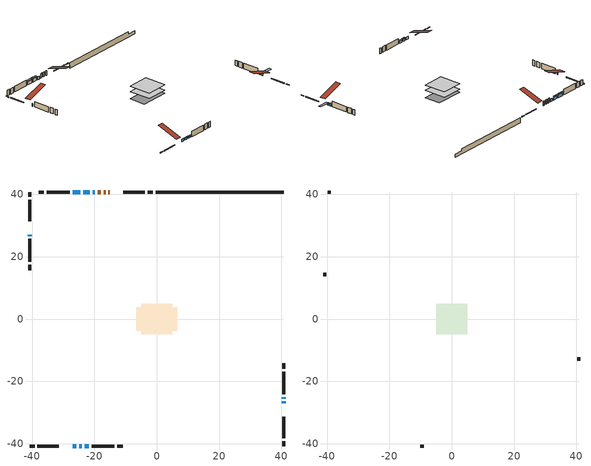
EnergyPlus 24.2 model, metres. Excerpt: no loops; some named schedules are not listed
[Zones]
conditioned space
 floor adiabatic (AdiabaticFloorConstruction): -4.95,-4.95 -4.95,4.95 4.95,4.95 4.95,-4.95 z0.61
 floor foundation (Slab1 construction): -6.55,-3.74 -6.55,3.74 6.55,3.74 6.55,-3.74 z-1.73
 wall outside (RimJoist1 construction): -1.32,40.77 -2.85,40.77 / -40.77,-40.77 -39.24,-40.77 / -40.77,40.77 -40.77,39.24 / 40.77,-40.77 40.77,-39.24 z0.61:0.91
 wall outside (RimJoist2 construction): -3.78,40.77 -10.68,40.77 / -38.31,-40.77 -31.41,-40.77 / -40.77,38.31 -40.77,31.41 / 40.77,-38.31 40.77,-31.41 z0.61:0.91
 wall outside (AdiabaticWallConstruction 1): -15.08,40.77 -15.51,40.77 / -16.43,40.77 -17.06,40.77 / -17.99,40.77 -18.92,40.77 z0.61:2.64
 wall outside (AdiabaticWallConstruction): -19.85,40.77 -20.57,40.77 / -40.77,27.01 -40.77,26.63 / -27.01,-40.77 -25.87,-40.77 / 40.77,-25.55 40.77,-25.16 z0.61:1.83; -21.5,40.77 -23.63,40.77 / -24.56,40.77 -27,40.77 z0.61:2.13; -24.94,-40.77 -24.02,-40.77 z0.61:1.53; -23.1,-40.77 -21.87,-40.77 z0.61:1.37; 40.77,-27.01 40.77,-26.47 z0.61:1.5
 wall outside (Wall1 construction): -27.93,40.77 -35.29,40.77 / -20.95,-40.77 -13.59,-40.77 / -40.77,25.7 -40.77,18.34 / 40.77,-24.24 40.77,-16.88 z0.61:3.05
 wall outside (Wall2 construction): -36.22,40.77 -37.91,40.77 / -12.66,-40.77 -10.97,-40.77 / -40.77,17.41 -40.77,15.72 / 40.77,-15.95 40.77,-14.26 z0.61:3.05
 wall foundation (FoundationWall1 construction): -0.39,40.77,-1.73 -0.39,40.77,0.61 36.66,40.77,0.61 36.66,40.77,-0.41 40.77,40.77,-0.41 40.77,40.77,-1.73
 window (WindowConstruction 4): -19.85,40.77 -20.57,40.77 z0.61:1.83
 window (WindowConstruction 7): -40.77,27.01 -40.77,26.63 z0.61:1.83
 window (WindowConstruction 8): -27.01,-40.77 -25.87,-40.77 z0.61:1.83
 window (WindowConstruction): -21.5,40.77 -23.63,40.77 z0.61:2.13
 window (WindowConstruction 1): -24.56,40.77 -27,40.77 z0.61:2.13
 window (WindowConstruction 2): -24.94,-40.77 -24.02,-40.77 z0.61:1.52
 window (WindowConstruction 3): -23.09,-40.77 -21.87,-40.77 z0.61:1.37
 window (WindowConstruction 5): 40.77,-27.01 40.77,-26.48 z0.61:1.5
 window (WindowConstruction 6): 40.77,-25.55 40.77,-25.17 z0.61:1.83
 door (Door): -15.08,40.77 -15.5,40.77 z0.61:2.64
 door (Door 1): -16.43,40.77 -17.06,40.77 z0.61:2.64
 door (Door 2): -17.99,40.77 -18.92,40.77 z0.61:2.64
 ceiling adiabatic (AdiabaticFloorConstruction): 4.95,-4.95 4.95,4.95 -4.95,4.95 -4.95,-4.95 z0.61
attic - vented
 floor to conditioned space (Floor1 construction Reversed): -4.95,-4.95 -4.95,4.95 4.95,4.95 4.95,-4.95 z3.05
 wall outside (Wall3 construction): -38.84,40.77 -39.84,40.77 / -10.04,-40.77 -9.03,-40.77 / -40.77,14.79 -40.77,13.79 / 40.77,-13.33 40.77,-12.32 z0.61:3.05
 roof outside (Roof1 construction): -14.15,40.77,3.05 -14.15,31.13,6.26 -11.61,31.13,6.26 -11.61,40.77,3.05; -27.94,-40.77,3.05 -27.94,-31.13,6.26 -30.48,-31.13,6.26 -30.48,-40.77,3.05; -40.77,27.94,3.05 -31.13,27.94,6.26 -31.13,30.48,6.26 -40.77,30.48,3.05; 40.77,-27.94,3.05 31.13,-27.94,6.26 31.13,-30.48,6.26 40.77,-30.48,3.05
shading: -23.93,40.77 -21.2,40.77 -21.2,41.38 -23.93,41.38 z2.43; -27.3,40.77 -24.26,40.77 -24.26,41.38 -27.3,41.38 z2.43; -23.72,-40.77 -25.24,-40.77 -25.24,-41.38 -23.72,-41.38 z1.82; -21.58,-40.77 -23.39,-40.77 -23.39,-41.38 -21.58,-41.38 z1.67; 40.77,-26.18 40.77,-27.31 45.65,-27.31 45.65,-26.18 z1.8
[Building]
Building 1: Terrain=Suburbs
[Site:Location]
Quebec Intl AP_QC: Latitude {deg}=46.8; Longitude {deg}=-71.38; Time Zone {hr}=-5; Elevation {m}=74; Keep Site Location Information=Yes
[Site:GroundTemperature:Shallow]
0.0108218, -2.24938, -2.43038, -1.3578, 2.94801, 7.23376, 10.9493, 13.303, 13.5029, 11.5886, 7.96783, 3.81355
[Site:WaterMainsTemperature]
Calculation Method=Schedule; Temperature Schedule=mains temperature schedule
[Material] Roughness=Rough; Thermal Absorptance=0.9
Name | Thickness {m} | Conductivity {W/m-K} | Density {kg/m3} | Specific Heat {J/kg-K} | Solar Absorptance | Visible Absorptance
asphalt or fiberglass shingles | 0.00635 | 0.162714 | 1121.4 | 1465.45 | 0.4 | 0.4
ceiling loosefill ins | 0.169333 | 0.0480833 | 16.02 | 1046.75 | 0.7 | 0.7
ceiling stud and cavity | 0.1397 | 0.0846715 | 65.682 | 1177.47 | 0.7 | 0.7
concrete 4.0 in. | 0.1016 | 1.803125 | 2242.8 | 837.4 | 0.7 | 0.7
concrete 8.0 in. | 0.2032 | 1.803125 | 2242.8 | 837.4 | 0.7 | 0.7
door material | 0.04445 | 0.0451087 | 512.64 | 1214.23 | 0.7 | 0.7
door material 1 | 0.04445 | 0.20624 | 512.64 | 1214.23 | 0.7 | 0.7
exterior vertical ins | 0.0173205 | 0.029427 | 32.04 | 1214.23 | 0.7 | 0.7
floor covering | 0.0127 | 0.0433444 | 54.468 | 1339.84 | 0.6 | 0.6
floor rigid ins; wall rigid ins 1 | 0.512978 | 0.029427 | 32.04 | 1214.23 | 0.7 | 0.7
floor stud and cavity | 0.1397 | 1.75129 | 37.0049 | 1207.88 | 0.7 | 0.7
furniture material conditioned space 1 | 0.1524 | 0.115458 | 640.8 | 1214.23 | 0.6 | 0.6
gypsum board | 0.0127 | 0.160291 | 801 | 837.4 | 0.6 | 0.6
gypsum board 1 | 0.0127 | 0.160291 | 801 | 837.4 | 0.7 | 0.7
osb sheathing 0.5 in. | 0.0127 | 0.115458 | 512.64 | 1214.23 | 0.7 | 0.7
osb sheathing 0.75 in. | 0.01905 | 0.115458 | 512.64 | 1214.23 | 0.7 | 0.7
osb sheathing 2.0 in. | 0.0508 | 0.115458 | 512.64 | 1214.23 | 0.7 | 0.7
rim joist stud and cavity | 0.0508 | 0.0999723 | 125.044 | 1163.47 | 0.6 | 0.6
rim joist stud and cavity 1 | 0.0508 | 0.070438 | 125.044 | 1163.47 | 0.6 | 0.6
wall rigid ins | 0.051816 | 0.029427 | 32.04 | 1214.23 | 0.7 | 0.7
wall stud and cavity | 0.1397 | 0.130922 | 139.0536 | 1170.24 | 0.7 | 0.7
wall stud and cavity 1 | 0.1397 | 0.189354 | 139.0536 | 1170.24 | 0.7 | 0.7
wall stud and cavity 2 | 0.0889 | 6.1454 | 50.32683 | 1063.81 | 0.6 | 0.6
wall stud and cavity 3 | 0.0889 | 0.380278 | 52.3479 | 1209.89 | 0.7 | 0.7
wall stud and cavity 4 | 0.0889 | 0.391764 | 83.0341 | 1211.67 | 0.7 | 0.7
wood siding | 0.0254 | 0.102417 | 544.68 | 1172.36 | 0.4 | 0.4
wood siding 1 | 0.00254 | 0.102417 | 544.68 | 1172.36 | 0.4 | 0.4
wood siding 2; wood siding 3; wood siding 4 | 0.0254 | 0.102417 | 544.68 | 1172.36 | 0.7 | 0.7
[WindowMaterial:SimpleGlazingSystem]
Name | U-Factor {W/m2-K} | Solar Heat Gain Coefficient
WindowMaterial | 1.38316 | 0.39
WindowMaterial 1 | 2.91111 | 0.68
WindowMaterial 2 | 1.57451 | 0.34
WindowMaterial 3 | 1.69715 | 0.3
WindowMaterial 4 | 6.70685 | 0.75
WindowMaterial 5 | 6.78351 | 0.73
WindowMaterial 6 | 4.53275 | 0.49
[Construction]
AdiabaticFloorConstruction: floor stud and cavity, floor rigid ins, osb sheathing 0.75 in., floor covering
AdiabaticWallConstruction: wood siding 3, wall rigid ins 1, wall stud and cavity 3, gypsum board
AdiabaticWallConstruction 1: wood siding 4, wall rigid ins 1, wall stud and cavity 3, gypsum board
Door; Door 1: door material
Door 2: door material 1
Floor1 construction Reversed: gypsum board, ceiling stud and cavity, ceiling loosefill ins
FoundationWall1 construction: concrete 8.0 in., gypsum board 1
furniture construction conditioned space 1: furniture material conditioned space 1
PartitionWallConstruction: gypsum board, wall stud and cavity 4, gypsum board
RimJoist1 construction: wood siding 2, osb sheathing 2.0 in., rim joist stud and cavity
RimJoist2 construction: wood siding 2, osb sheathing 2.0 in., rim joist stud and cavity 1
Roof1 construction: asphalt or fiberglass shingles
Slab1 construction: concrete 4.0 in.
Wall1 construction: wood siding, wall rigid ins, osb sheathing 0.5 in., wall stud and cavity, gypsum board
Wall2 construction: wood siding, wall rigid ins, osb sheathing 0.5 in., wall stud and cavity 1, gypsum board
Wall3 construction: wood siding 1, wall stud and cavity 2
WindowConstruction: WindowMaterial
WindowConstruction 1: WindowMaterial 1
WindowConstruction 2: WindowMaterial 2
WindowConstruction 3: WindowMaterial 3
WindowConstruction 4: WindowMaterial 4
WindowConstruction 5: WindowMaterial 5
WindowConstruction 6; WindowConstruction 7; WindowConstruction 8: WindowMaterial 6
[Zone] Multiplier=1; Part of Total Floor Area=Yes
Name | Volume {m3}
attic - vented | 51.0688
conditioned space | 492.5
[Space]
Name | Zone | Volume {m3}
attic - vented 1 | attic - vented | 51.0688
conditioned space 1 | conditioned space | 492.5
[ZoneInfiltration:EffectiveLeakageArea]
infil attic - vented 1: Zone or Space=attic - vented 1; Schedule=Always On Discrete; Effective Air Leakage Area {cm2}=3615.51; Stack Coefficient=0.00039297; Wind Coefficient=1.33937e-05
[ZoneMixing]
whole house fan mix: Zone or Space=attic - vented; Schedule=Always On Continuous; Design Flow Rate Calculation Method=Flow/Zone; Design Flow Rate {m3/s}=0; Source Zone or Space=conditioned space
[SurfaceProperty:ExposedFoundationPerimeter]
Slab1: Exposed Perimeter Calculation Method=TotalExposedPerimeter; Total Exposed Perimeter {m}=41.16
[InternalMass] Zone or ZoneList=conditioned space; Space or SpaceList=conditioned space 1
Name | Construction | Surface Area {m2}
furniture mass conditioned space 1 | furniture construction conditioned space 1 | 78.3328
partition wall mass | PartitionWallConstruction | 195.832
[Lights]
interior lighting: Zone or ZoneList or Space or SpaceList=conditioned space 1; Schedule=interior lighting schedule; Design Level Calculation Method=LightingLevel; Lighting Level {W}=343.2; Return Air Fraction=0; Fraction Radiant=0.6; Fraction Visible=0.2; Fraction Replaceable=1
[People]
occupants: Zone or ZoneList or Space or SpaceList=conditioned space 1; Number of People Schedule=occupants schedule; Number of People Calculation Method=People; Number of People=3; Fraction Radiant=0.314171; Sensible Heat Fraction=0.56303; Activity Level Schedule=occupants activity schedule; Carbon Dioxide Generation Rate {m3/s-W}=0; Enable ASHRAE 55 Comfort Warnings=No; Mean Radiant Temperature Calculation Type=EnclosureAveraged
[ElectricEquipment] Zone or ZoneList or Space or SpaceList=conditioned space 1; Design Level Calculation Method=EquipmentLevel
Name | Schedule | Design Level {W} | Fraction Latent | Fraction Radiant | Fraction Lost
clothes dryer | clothes dryer schedule | 140.772 | 0.015 | 0.081 | 0.85
clothes washer | clothes washer schedule | 32.1985 | 0.03 | 0.162 | 0.7
cooking range | cooking range schedule | 215.147 | 0.08 | 0.432 | 0.2
dishwasher | dishwasher schedule | 66.8632 | 0.3 | 0.18 | 0.4
fridge | fridge schedule | 72.9452 | 0 | 0.6 | 0
mech vent house fan | mech vent house fan schedule | 0 | 0 | 0 | 1
mech vent house fan cfis | mech vent house fan cfis schedule | 0 | 0 | 0 | 0
mech vent range fan 0 | mech vent range fan 0 schedule | 57 | 0 | 0 | 1
misc plug loads | misc plug loads schedule | 494.7 | 0.045 | 0.513 | 0.1
whole house fan | Always On Discrete | 0 | 0 | 0 | 1
[OtherEquipment] Zone or ZoneList or Space or SpaceList=conditioned space 1; Design Level Calculation Method=EquipmentLevel
Name | Fuel Type | Schedule | Design Level {W} | Fraction Latent | Fraction Radiant | Fraction Lost
clothes dryer 1 | Electricity | clothes dryer schedule | 0 | 0.015 | 0.081 | 0.85
cooking range 1 | Electricity | cooking range schedule | 0 | 0.08 | 0.432 | 0.2
general water use latent | None | general water use schedule | 62.594 | 1 | 0 | 0
general water use sensible | None | general water use schedule | -61.6891 | 0 | 0.6 | 0
mech vent house fan latent load | None | Always On Discrete | 0 | 1 | 0 | 0
mech vent house fan sensible load | None | Always On Discrete | 0 | 0 | 0 | 0
water heater energy adjustment1 | Electricity | Always On Discrete | 0.01 | 0 | 0 | 1
[ZoneInfiltration:DesignFlowRate] Zone or ZoneList or Space or SpaceList=conditioned space 1; Schedule=Always On Discrete; Design Flow Rate Calculation Method=Flow/Zone; Design Flow Rate {m3/s}=0
infil flow; natural vent flow; whole house fan flow
[AvailabilityManager:Scheduled]
furnace airloop Availability Manager: Schedule=Always On Discrete
[Foundation:Kiva]
Foundation Kiva 1: Initial Indoor Air Temperature {C}=18; Wall Height Above Grade {m}=0.609996; Wall Depth Below Slab {m}=0.2032; Custom Block Material Name 1=exterior vertical ins; Custom Block Depth 1 {m}=2.34001; Custom Block X Position 1 {m}=0.2159; Custom Block Z Position 1 {m}=0
[Foundation:Kiva:Settings]
Soil Conductivity {W/m-K}=0.849921; Soil Density {kg/m3}=1842.3; Soil Specific Heat {J/kg-K}=418.7; Ground Solar Absorptivity=0.9; Ground Thermal Absorptivity=0.9; Ground Surface Roughness {m}=0.03; Far-Field Width {m}=40; Deep-Ground Boundary Condition=ZeroFlux; Deep-Ground Depth {m}=40; Minimum Cell Dimension {m}=0.2; Maximum Cell Growth Coefficient=3; Simulation Timestep=Timestep
[Exterior:Lights]
exterior lighting: Schedule=exterior lighting schedule; Design Level {W}=75.6
[EnergyManagementSystem:GlobalVariable]
furnace_airloop_Fan_RTF
infil_program_Qfan
infil_program_Qinf
natural_vent_program_Qnv
natural_vent_program_Qwhf
[EnergyManagementSystem:Sensor]
Name | Output:Variable or Output:Meter Index Key | Output:Variable or Output:Meter
airflow_gain | infil flow | Infiltration Sensible Heat Gain Energy
airflow_gain_1 | natural vent flow | Infiltration Sensible Heat Gain Energy
airflow_gain_2 | whole house fan flow | Infiltration Sensible Heat Gain Energy
airflow_loss | infil flow | Infiltration Sensible Heat Loss Energy
airflow_loss_1 | natural vent flow | Infiltration Sensible Heat Loss Energy
airflow_loss_2 | whole house fan flow | Infiltration Sensible Heat Loss Energy
clg_load_cond |  | Cooling:EnergyTransfer:Zone:CONDITIONED SPACE
clg_sp_s; clg_sp_s_1 | cooling setpoint | Schedule Value
clothes_dryer_exhaust_0_sch_s | clothes dryer exhaust 0 schedule | Schedule Value
cool_season | cooling season schedule | Schedule Value
htg_load_cond |  | Heating:EnergyTransfer:Zone:CONDITIONED SPACE
htg_sp_s; htg_sp_s_1 | heating setpoint | Schedule Value
ig_ee_conv | clothes dryer | Electric Equipment Convective Heating Energy
ig_ee_conv_2 | cooking range | Electric Equipment Convective Heating Energy
ig_ee_conv_4 | fridge | Electric Equipment Convective Heating Energy
ig_ee_conv_5 | misc plug loads | Electric Equipment Convective Heating Energy
ig_ee_conv_6 | whole house fan | Electric Equipment Convective Heating Energy
ig_ee_rad | clothes dryer | Electric Equipment Radiant Heating Energy
ig_ee_rad_2 | cooking range | Electric Equipment Radiant Heating Energy
ig_ee_rad_4 | fridge | Electric Equipment Radiant Heating Energy
ig_ee_rad_5 | misc plug loads | Electric Equipment Radiant Heating Energy
ig_ee_rad_6 | whole house fan | Electric Equipment Radiant Heating Energy
ig_lgt_conv | interior lighting | Lights Convective Heating Energy
ig_lgt_rad | interior lighting | Lights Radiant Heating Energy
ig_lgt_vis | interior lighting | Lights Visible Radiation Heating Energy
ig_oe_conv | clothes dryer 1 | Other Equipment Convective Heating Energy
ig_oe_conv_1 | cooking range 1 | Other Equipment Convective Heating Energy
ig_oe_conv_2 | general water use latent | Other Equipment Convective Heating Energy
ig_oe_conv_3 | general water use sensible | Other Equipment Convective Heating Energy
ig_oe_conv_4 | water heater energy adjustment1 | Other Equipment Convective Heating Energy
ig_oe_rad | clothes dryer 1 | Other Equipment Radiant Heating Energy
ig_oe_rad_1 | cooking range 1 | Other Equipment Radiant Heating Energy
ig_oe_rad_2 | general water use latent | Other Equipment Radiant Heating Energy
ig_oe_rad_3 | general water use sensible | Other Equipment Radiant Heating Energy
ig_oe_rad_4 | water heater energy adjustment1 | Other Equipment Radiant Heating Energy
ig_ppl_conv | occupants | People Convective Heating Energy
ig_ppl_rad | occupants | People Radiant Heating Energy
im_conv | furniture mass conditioned space 1 | Surface Inside Face Convection Heat Gain Energy
im_conv_1 | partition wall mass | Surface Inside Face Convection Heat Gain Energy
im_ig | furniture mass conditioned space 1 | Surface Inside Face Internal Gains Radiation Heat Gain Energy
im_ig_1 | partition wall mass | Surface Inside Face Internal Gains Radiation Heat Gain Energy
im_lgt | furniture mass conditioned space 1 | Surface Inside Face Lights Radiation Heat Gain Energy
im_lgt_1 | partition wall mass | Surface Inside Face Lights Radiation Heat Gain Energy
im_sol | furniture mass conditioned space 1 | Surface Inside Face Solar Radiation Heat Gain Energy
im_sol_1 | partition wall mass | Surface Inside Face Solar Radiation Heat Gain Energy
im_surf | furniture mass conditioned space 1 | Surface Inside Face Net Surface Thermal Radiation Heat Gain Energy
im_surf_1 | partition wall mass | Surface Inside Face Net Surface Thermal Radiation Heat Gain Energy
mech_vent_range_fan_0_sch_s | mech vent range fan 0 schedule | Schedule Value
mv_conv | mech vent house fan | Electric Equipment Convective Heating Energy
mv_conv_1 | mech vent house fan cfis | Electric Equipment Convective Heating Energy
mv_conv_2 | mech vent range fan 0 | Electric Equipment Convective Heating Energy
mv_conv_3 | mech vent house fan latent load | Other Equipment Convective Heating Energy
mv_conv_4 | mech vent house fan sensible load | Other Equipment Convective Heating Energy
mv_rad | mech vent house fan | Electric Equipment Radiant Heating Energy
mv_rad_1 | mech vent house fan cfis | Electric Equipment Radiant Heating Energy
mv_rad_2 | mech vent range fan 0 | Electric Equipment Radiant Heating Energy
mv_rad_3 | mech vent house fan latent load | Other Equipment Radiant Heating Energy
mv_rad_4 | mech vent house fan sensible load | Other Equipment Radiant Heating Energy
natural_vent_s | natural vent schedule | Schedule Value
out_pb_s |  | Site Outdoor Air Barometric Pressure
out_wt_s |  | Site Outdoor Air Humidity Ratio
site_vw_s |  | Site Wind Speed
ss_back_out | Window1 | Surface Window Shortwave from Zone Back Out Window Heat Transfer Rate
ss_back_out_1 | Window10 | Surface Window Shortwave from Zone Back Out Window Heat Transfer Rate
ss_back_out_2 | Window11 | Surface Window Shortwave from Zone Back Out Window Heat Transfer Rate
ss_back_out_3 | Window2 | Surface Window Shortwave from Zone Back Out Window Heat Transfer Rate
ss_back_out_4 | Window3 | Surface Window Shortwave from Zone Back Out Window Heat Transfer Rate
ss_back_out_5 | Window5 | Surface Window Shortwave from Zone Back Out Window Heat Transfer Rate
ss_back_out_6 | Window6 | Surface Window Shortwave from Zone Back Out Window Heat Transfer Rate
ss_back_out_7 | Window8 | Surface Window Shortwave from Zone Back Out Window Heat Transfer Rate
ss_back_out_8 | Window9 | Surface Window Shortwave from Zone Back Out Window Heat Transfer Rate
ss_conv | Door1 | Surface Inside Face Convection Heat Gain Energy
ss_conv_1 | Door2 | Surface Inside Face Convection Heat Gain Energy
ss_conv_10 | Window8 | Surface Inside Face Convection Heat Gain Energy
ss_conv_11 | Window9 | Surface Inside Face Convection Heat Gain Energy
ss_conv_2 | Door3 | Surface Inside Face Convection Heat Gain Energy
ss_conv_3 | Window1 | Surface Inside Face Convection Heat Gain Energy
ss_conv_4 | Window10 | Surface Inside Face Convection Heat Gain Energy
ss_conv_5 | Window11 | Surface Inside Face Convection Heat Gain Energy
ss_conv_6 | Window2 | Surface Inside Face Convection Heat Gain Energy
ss_conv_7 | Window3 | Surface Inside Face Convection Heat Gain Energy
ss_conv_8 | Window5 | Surface Inside Face Convection Heat Gain Energy
ss_conv_9 | Window6 | Surface Inside Face Convection Heat Gain Energy
ss_ig | Door1 | Surface Inside Face Internal Gains Radiation Heat Gain Energy
ss_ig_1 | Door2 | Surface Inside Face Internal Gains Radiation Heat Gain Energy
ss_ig_10 | Window8 | Surface Inside Face Internal Gains Radiation Heat Gain Energy
ss_ig_11 | Window9 | Surface Inside Face Internal Gains Radiation Heat Gain Energy
ss_ig_2 | Door3 | Surface Inside Face Internal Gains Radiation Heat Gain Energy
ss_ig_3 | Window1 | Surface Inside Face Internal Gains Radiation Heat Gain Energy
ss_ig_4 | Window10 | Surface Inside Face Internal Gains Radiation Heat Gain Energy
ss_ig_5 | Window11 | Surface Inside Face Internal Gains Radiation Heat Gain Energy
ss_ig_6 | Window2 | Surface Inside Face Internal Gains Radiation Heat Gain Energy
ss_ig_7 | Window3 | Surface Inside Face Internal Gains Radiation Heat Gain Energy
ss_ig_8 | Window5 | Surface Inside Face Internal Gains Radiation Heat Gain Energy
ss_ig_9 | Window6 | Surface Inside Face Internal Gains Radiation Heat Gain Energy
ss_lgt | Door1 | Surface Inside Face Lights Radiation Heat Gain Energy
ss_lgt_1 | Door2 | Surface Inside Face Lights Radiation Heat Gain Energy
ss_lgt_2 | Door3 | Surface Inside Face Lights Radiation Heat Gain Energy
ss_sol | Door1 | Surface Inside Face Solar Radiation Heat Gain Energy
ss_sol_1 | Door2 | Surface Inside Face Solar Radiation Heat Gain Energy
ss_sol_2 | Door3 | Surface Inside Face Solar Radiation Heat Gain Energy
ss_surf | Door1 | Surface Inside Face Net Surface Thermal Radiation Heat Gain Energy
ss_surf_1 | Door2 | Surface Inside Face Net Surface Thermal Radiation Heat Gain Energy
ss_surf_10 | Window8 | Surface Inside Face Net Surface Thermal Radiation Heat Gain Energy
ss_surf_11 | Window9 | Surface Inside Face Net Surface Thermal Radiation Heat Gain Energy
ss_surf_2 | Door3 | Surface Inside Face Net Surface Thermal Radiation Heat Gain Energy
ss_surf_3 | Window1 | Surface Inside Face Net Surface Thermal Radiation Heat Gain Energy
ss_surf_4 | Window10 | Surface Inside Face Net Surface Thermal Radiation Heat Gain Energy
ss_surf_5 | Window11 | Surface Inside Face Net Surface Thermal Radiation Heat Gain Energy
ss_surf_6 | Window2 | Surface Inside Face Net Surface Thermal Radiation Heat Gain Energy
ss_surf_7 | Window3 | Surface Inside Face Net Surface Thermal Radiation Heat Gain Energy
ss_surf_8 | Window5 | Surface Inside Face Net Surface Thermal Radiation Heat Gain Energy
ss_surf_9 | Window6 | Surface Inside Face Net Surface Thermal Radiation Heat Gain Energy
ss_trans_in | Window1 | Surface Window Transmitted Solar Radiation Rate
ss_trans_in_1 | Window10 | Surface Window Transmitted Solar Radiation Rate
ss_trans_in_2 | Window11 | Surface Window Transmitted Solar Radiation Rate
ss_trans_in_3 | Window2 | Surface Window Transmitted Solar Radiation Rate
ss_trans_in_4 | Window3 | Surface Window Transmitted Solar Radiation Rate
ss_trans_in_5 | Window5 | Surface Window Transmitted Solar Radiation Rate
ss_trans_in_6 | Window6 | Surface Window Transmitted Solar Radiation Rate
ss_trans_in_7 | Window8 | Surface Window Transmitted Solar Radiation Rate
ss_trans_in_8 | Window9 | Surface Window Transmitted Solar Radiation Rate
ss_trans_out | Window1 | Surface Inside Face Initial Transmitted Diffuse Transmitted Out Window Solar Radiation Rate
ss_trans_out_1 | Window10 | Surface Inside Face Initial Transmitted Diffuse Transmitted Out Window Solar Radiation Rate
ss_trans_out_2 | Window11 | Surface Inside Face Initial Transmitted Diffuse Transmitted Out Window Solar Radiation Rate
ss_trans_out_3 | Window2 | Surface Inside Face Initial Transmitted Diffuse Transmitted Out Window Solar Radiation Rate
ss_trans_out_4 | Window3 | Surface Inside Face Initial Transmitted Diffuse Transmitted Out Window Solar Radiation Rate
ss_trans_out_5 | Window5 | Surface Inside Face Initial Transmitted Diffuse Transmitted Out Window Solar Radiation Rate
ss_trans_out_6 | Window6 | Surface Inside Face Initial Transmitted Diffuse Transmitted Out Window Solar Radiation Rate
ss_trans_out_7 | Window8 | Surface Inside Face Initial Transmitted Diffuse Transmitted Out Window Solar Radiation Rate
ss_trans_out_8 | Window9 | Surface Inside Face Initial Transmitted Diffuse Transmitted Out Window Solar Radiation Rate
s_conv | Floor1 | Surface Inside Face Convection Heat Gain Energy
s_conv_1 | FoundationWall1 | Surface Inside Face Convection Heat Gain Energy
s_conv_10 | RimJoist2:270 | Surface Inside Face Convection Heat Gain Energy
s_conv_11 | RimJoist2:90 | Surface Inside Face Convection Heat Gain Energy
s_conv_12 | Slab1 | Surface Inside Face Convection Heat Gain Energy
s_conv_13 | Wall1:0 | Surface Inside Face Convection Heat Gain Energy
s_conv_14 | Wall1:180 | Surface Inside Face Convection Heat Gain Energy
s_conv_15 | Wall1:270 | Surface Inside Face Convection Heat Gain Energy
s_conv_16 | Wall1:90 | Surface Inside Face Convection Heat Gain Energy
s_conv_17 | Wall2:0 | Surface Inside Face Convection Heat Gain Energy
s_conv_18 | Wall2:180 | Surface Inside Face Convection Heat Gain Energy
s_conv_19 | Wall2:270 | Surface Inside Face Convection Heat Gain Energy
s_conv_2 | inferred conditioned ceiling | Surface Inside Face Convection Heat Gain Energy
s_conv_20 | Wall2:90 | Surface Inside Face Convection Heat Gain Energy
s_conv_3 | inferred conditioned floor | Surface Inside Face Convection Heat Gain Energy
s_conv_4 | RimJoist1:0 | Surface Inside Face Convection Heat Gain Energy
s_conv_5 | RimJoist1:180 | Surface Inside Face Convection Heat Gain Energy
s_conv_6 | RimJoist1:270 | Surface Inside Face Convection Heat Gain Energy
s_conv_7 | RimJoist1:90 | Surface Inside Face Convection Heat Gain Energy
s_conv_8 | RimJoist2:0 | Surface Inside Face Convection Heat Gain Energy
s_conv_9 | RimJoist2:180 | Surface Inside Face Convection Heat Gain Energy
s_ig | Floor1 | Surface Inside Face Internal Gains Radiation Heat Gain Energy
s_ig_1 | FoundationWall1 | Surface Inside Face Internal Gains Radiation Heat Gain Energy
s_ig_10 | RimJoist2:270 | Surface Inside Face Internal Gains Radiation Heat Gain Energy
s_ig_11 | RimJoist2:90 | Surface Inside Face Internal Gains Radiation Heat Gain Energy
s_ig_12 | Slab1 | Surface Inside Face Internal Gains Radiation Heat Gain Energy
s_ig_13 | Wall1:0 | Surface Inside Face Internal Gains Radiation Heat Gain Energy
s_ig_14 | Wall1:180 | Surface Inside Face Internal Gains Radiation Heat Gain Energy
s_ig_15 | Wall1:270 | Surface Inside Face Internal Gains Radiation Heat Gain Energy
s_ig_16 | Wall1:90 | Surface Inside Face Internal Gains Radiation Heat Gain Energy
s_ig_17 | Wall2:0 | Surface Inside Face Internal Gains Radiation Heat Gain Energy
s_ig_18 | Wall2:180 | Surface Inside Face Internal Gains Radiation Heat Gain Energy
s_ig_19 | Wall2:270 | Surface Inside Face Internal Gains Radiation Heat Gain Energy
